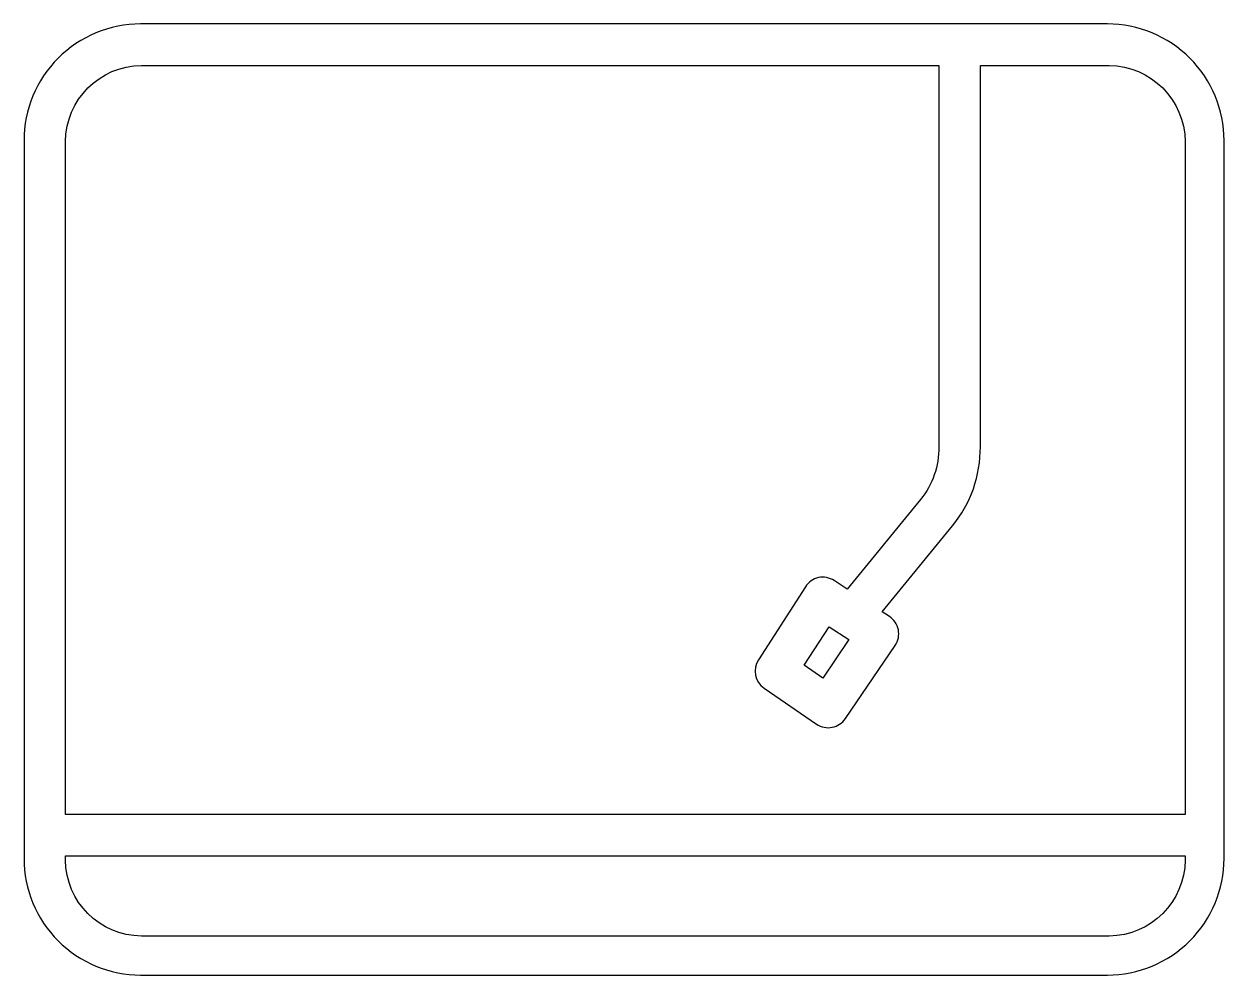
# Model space of a CAD drawing. Extents: x 0.1 to 99.9, y 20.8 to 99.9.
import ezdxf

# ---------------------------------------------------------------- set-up
doc = ezdxf.new("R2010")
doc.units = 0
doc.layers.get('0').update_dxf_attribs({"linetype": 'CONTINUOUS'})

msp = doc.modelspace()

# ---------------------------------------------------------------- linework, layer by layer
at = {"color": 7}
for p, q in [((90.200371, 99.892177), (9.799563, 99.892177)), ((9.870683, 96.443903), (76.185296, 96.443903)), ((9.870683, 96.443903), (9.870683, 96.443903)), ((76.185296, 96.443903), (76.185296, 64.725388)), ((79.633568, 64.725388), (79.633568, 96.443903)), ((79.633568, 96.443903), (90.34477, 96.443903)), ((0.107759, 90.200373), (0.107759, 30.489205)), ((3.556032, 34.159461), (3.556032, 90.115459)), ((96.659421, 90.115459), (96.659421, 34.159461)), ((99.892177, 30.489205), (99.892177, 90.200373)), ((74.658571, 60.34565), (68.552325, 52.891991)), ((71.479263, 50.99652), (77.322363, 58.15578)), ((65.089614, 53.0935), (61.170434, 47.013548)), ((68.552325, 52.891991), (67.472802, 53.603198)), ((72.063746, 50.615269), (71.479263, 50.99652)), ((64.978407, 46.554279), (67.050818, 49.767856)), ((67.050818, 49.767856), (68.706852, 48.687685)), ((68.706852, 48.687685), (66.532069, 45.490703)), ((68.411379, 42.12131), (72.547581, 48.201476)), ((66.532069, 45.490703), (64.978407, 46.554279)), ((61.646297, 44.656438), (66.011594, 41.668722)), ((96.659421, 34.159461), (3.556032, 34.159461)), ((3.556032, 30.358602), (3.556032, 30.711188)), ((3.556032, 30.711188), (96.659421, 30.711188)), ((96.659421, 30.711188), (96.659421, 30.358602)), ((90.34477, 24.030156), (9.870683, 24.030156)), ((90.34477, 24.030156), (90.34477, 24.030156)), ((9.799563, 20.7974), (90.200371, 20.7974))]:
    msp.add_line(p, q, dxfattribs=at)
for points in [[(9.799563, 99.892177), (7.229137, 99.892177), (4.763988, 98.871079), (2.946422, 97.053513)], [(97.053513, 97.053514), (95.235947, 98.871079), (92.770798, 99.892177), (90.200371, 99.892177)], [(2.946422, 97.053513), (1.128857, 95.235947), (0.107759, 92.770799), (0.107759, 90.200373)], [(99.892177, 90.200373), (99.892177, 92.770799), (98.871079, 95.235948), (97.053513, 97.053514)], [(3.556032, 90.115459), (3.586803, 93.592374), (6.393844, 96.405546), (9.870683, 96.443903)], [(90.34477, 96.443903), (93.821609, 96.405546), (96.62865, 93.592373), (96.659421, 90.115459)], [(76.185296, 64.725388), (76.199084, 63.132701), (75.659447, 61.584637), (74.658571, 60.34565)], [(77.322363, 58.15578), (78.830045, 60.012072), (79.646905, 62.333998), (79.633568, 64.725388)], [(67.472802, 53.603198), (67.089778, 53.853725), (66.622527, 53.940812), (66.174969, 53.845092)], [(66.174969, 53.845092), (65.72741, 53.749372), (65.336656, 53.47878), (65.089614, 53.0935)], [(72.81244, 49.509954), (72.721431, 49.963983), (72.451615, 50.36232), (72.063746, 50.615269)], [(72.547581, 48.201476), (72.807998, 48.584371), (72.903448, 49.055924), (72.81244, 49.509954)], [(61.170434, 47.013548), (60.664559, 46.228624), (60.875527, 45.183627), (61.646297, 44.656438)], [(67.305427, 41.39691), (67.755689, 41.481827), (68.153631, 41.74248), (68.411379, 42.12131)], [(66.011594, 41.668722), (66.38962, 41.409796), (66.855165, 41.311993), (67.305427, 41.39691)], [(0.107759, 30.489205), (0.107758, 27.918779), (1.128856, 25.45363), (2.946422, 23.636064)], [(9.870683, 24.030156), (6.393844, 24.068513), (3.586802, 26.881687), (3.556032, 30.358602)], [(96.659421, 30.358602), (96.628651, 26.881687), (93.82161, 24.068514), (90.34477, 24.030156)], [(97.053513, 23.636063), (98.87108, 25.45363), (99.892177, 27.918778), (99.892177, 30.489205)], [(2.946422, 23.636064), (4.763988, 21.818498), (7.229136, 20.7974), (9.799563, 20.7974)], [(90.200371, 20.7974), (92.770798, 20.797399), (95.235947, 21.818497), (97.053513, 23.636063)]]:
    msp.add_open_spline(points, degree=3, dxfattribs=at)

doc.saveas('drawing.dxf')
